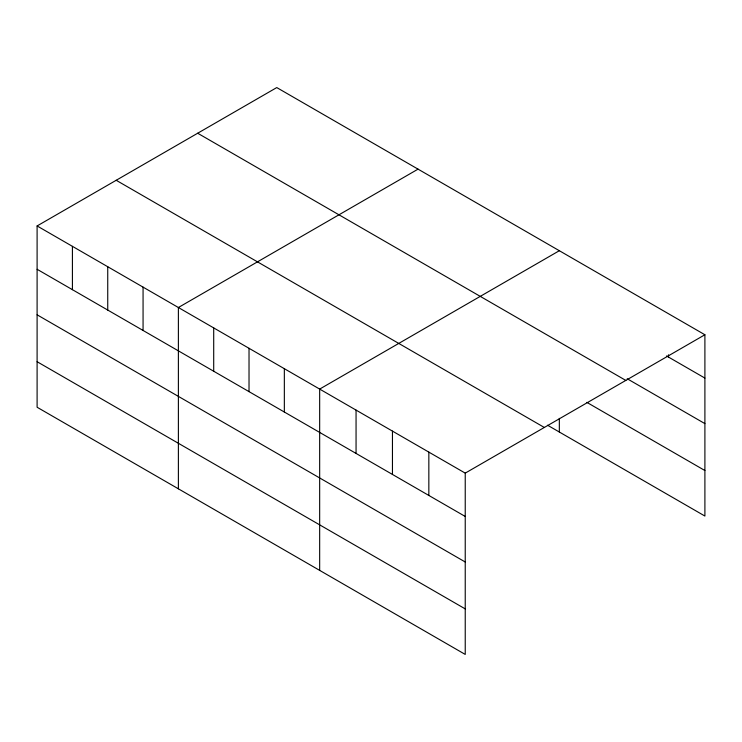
<?xml version="1.0" encoding="UTF-8"?>
<svg xmlns="http://www.w3.org/2000/svg" width="742" height="742" viewBox="0 0 742 742"><rect width="100%" height="100%" fill="white"/><g stroke="black" fill="none" stroke-linecap="round" stroke-linejoin="round"><path stroke-width="1.11" d="M37.1 225.948L465.234 473.127L465.234 654.425L37.1 407.247L37.1 225.948L276.766 87.575L704.9 334.753L704.9 516.052L547.559 425.222M418.052 169.139L178.386 307.513L178.386 488.82M559.338 250.713L319.663 389.086L319.663 570.385M465.234 473.127L704.9 334.753M666.539 355.947L704.9 378.086M627.203 378.754L704.9 423.617M197.678 133.235L625.812 380.414M586.876 402.387L704.9 470.53M116.188 180.278L544.322 427.457M37.1 269.281L465.234 516.46M37.1 314.812L465.234 561.991M37.1 361.716L465.234 608.894M668.505 354.797L668.505 357.078M559.338 418.358L559.338 432.011M428.839 452.11L428.839 495.452M392.453 431.102L392.453 474.435M356.058 410.094L356.058 453.427M284.344 368.691L284.344 412.023M249.024 348.295L249.024 391.637M213.705 327.908L213.705 371.241M143.067 287.117L143.067 330.459M107.738 266.73L107.738 310.063M72.419 246.335L72.419 289.677"/></g></svg>
